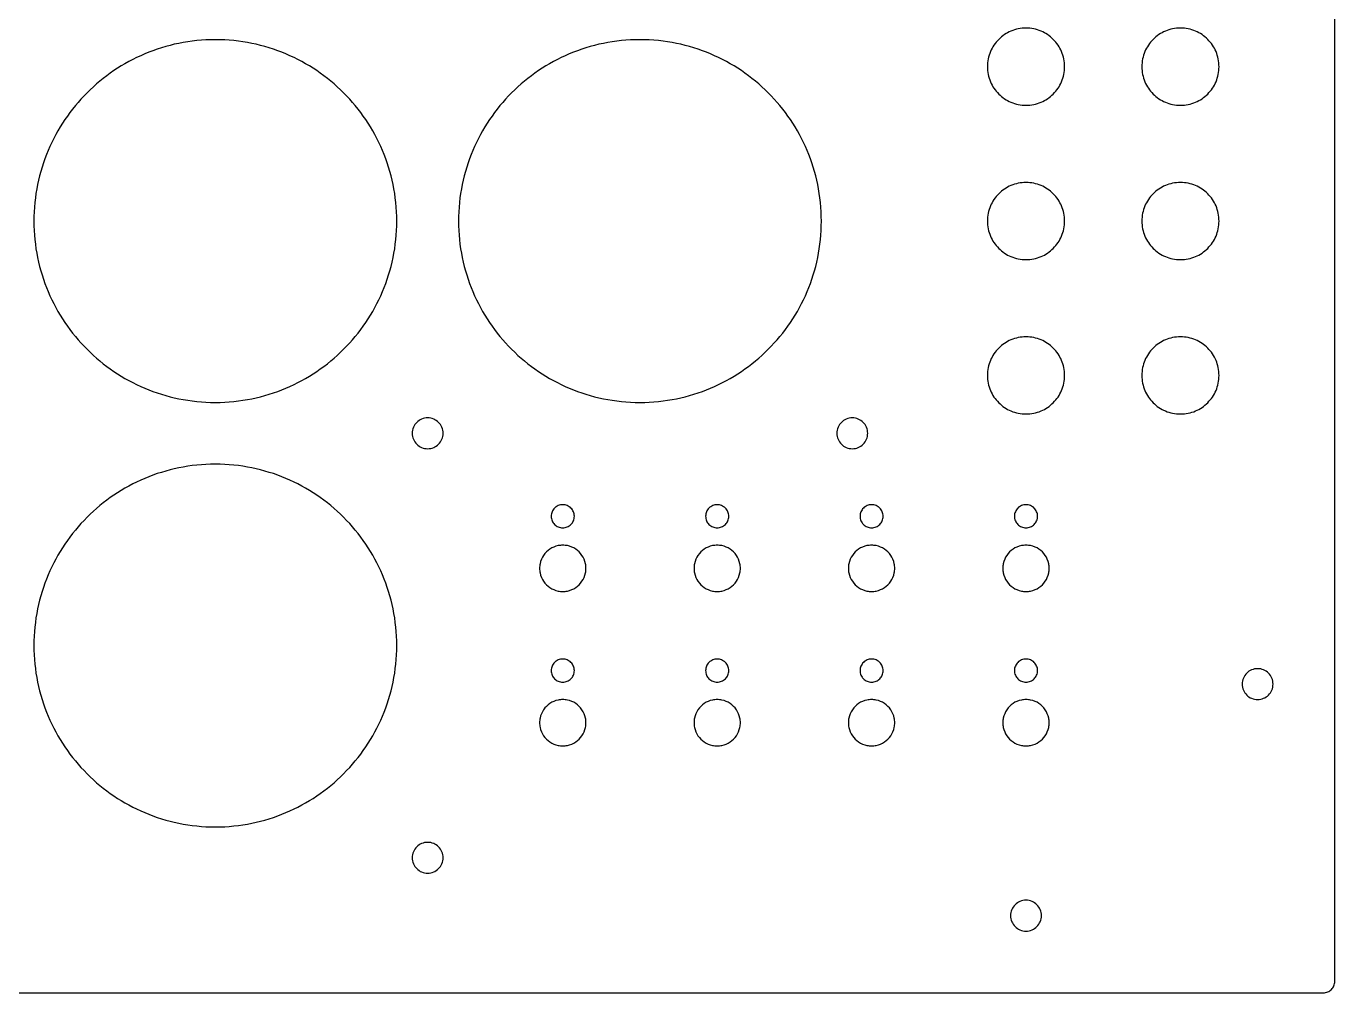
# Model space of a CAD drawing. Extents: x -490 to 490, y -432 to 432.
# Drawn here: x 130.5 to 300, y -217.5 to -92.3 of the extents above; entities that cross this region are included whole.
import ezdxf

# ---------------------------------------------------------------- set-up
doc = ezdxf.new("R2010")
doc.units = 0
doc.layers.get('0').update_dxf_attribs({"linetype": 'CONTINUOUS'})
doc.layers.add('CORTE', color=18, linetype='CONTINUOUS')

msp = doc.modelspace()

# ---------------------------------------------------------------- linework, layer by layer
for points in [[(290, -175.5), (289.8, -175.51), (289.6, -175.54), (289.41, -175.59), (289.22, -175.66), (289.05, -175.74), (288.88, -175.84), (288.73, -175.96), (288.59, -176.09), (288.46, -176.23), (288.34, -176.38), (288.24, -176.55), (288.16, -176.72), (288.09, -176.91), (288.04, -177.1), (288.01, -177.3), (288, -177.5), (288.01, -177.7), (288.04, -177.9), (288.09, -178.09), (288.16, -178.28), (288.24, -178.45), (288.34, -178.62), (288.46, -178.77), (288.59, -178.91), (288.73, -179.04), (288.88, -179.16), (289.05, -179.26), (289.22, -179.34), (289.41, -179.41), (289.6, -179.46), (289.8, -179.49), (290, -179.5), (290.2, -179.49), (290.4, -179.46), (290.59, -179.41), (290.78, -179.34), (290.95, -179.26), (291.12, -179.16), (291.27, -179.04), (291.41, -178.91), (291.54, -178.77), (291.66, -178.62), (291.76, -178.45), (291.84, -178.28), (291.91, -178.09), (291.96, -177.9), (291.99, -177.7), (292, -177.5), (291.99, -177.3), (291.96, -177.1), (291.91, -176.91), (291.84, -176.72), (291.76, -176.55), (291.66, -176.38), (291.54, -176.23), (291.41, -176.09), (291.27, -175.96), (291.12, -175.84), (290.95, -175.74), (290.78, -175.66), (290.59, -175.59), (290.4, -175.54), (290.2, -175.51)], [(260, -205.5), (259.8, -205.51), (259.6, -205.54), (259.41, -205.59), (259.22, -205.66), (259.05, -205.74), (258.88, -205.84), (258.73, -205.96), (258.59, -206.09), (258.46, -206.23), (258.34, -206.38), (258.24, -206.55), (258.16, -206.72), (258.09, -206.91), (258.04, -207.1), (258.01, -207.3), (258, -207.5), (258.01, -207.7), (258.04, -207.9), (258.09, -208.09), (258.16, -208.28), (258.24, -208.45), (258.34, -208.62), (258.46, -208.77), (258.59, -208.91), (258.73, -209.04), (258.88, -209.16), (259.05, -209.26), (259.22, -209.34), (259.41, -209.41), (259.6, -209.46), (259.8, -209.49), (260, -209.5), (260.2, -209.49), (260.4, -209.46), (260.59, -209.41), (260.78, -209.34), (260.95, -209.26), (261.12, -209.16), (261.27, -209.04), (261.41, -208.91), (261.54, -208.77), (261.66, -208.62), (261.76, -208.45), (261.84, -208.28), (261.91, -208.09), (261.96, -207.9), (261.99, -207.7), (262, -207.5), (261.99, -207.3), (261.96, -207.1), (261.91, -206.91), (261.84, -206.72), (261.76, -206.55), (261.66, -206.38), (261.54, -206.23), (261.41, -206.09), (261.27, -205.96), (261.12, -205.84), (260.95, -205.74), (260.78, -205.66), (260.59, -205.59), (260.4, -205.54), (260.2, -205.51)]]:
    msp.add_lwpolyline(points, close=True)
at = {"layer": 'CORTE'}
msp.add_lwpolyline([(-298.5, -217.5), (298.5, -217.5), (298.65, -217.49), (298.8, -217.47), (298.95, -217.43), (299.08, -217.38), (299.21, -217.32), (299.34, -217.24), (299.45, -217.16), (299.56, -217.06), (299.66, -216.95), (299.74, -216.84), (299.82, -216.71), (299.88, -216.58), (299.93, -216.45), (299.97, -216.3), (299.99, -216.15), (300, -216), (300, -19)], dxfattribs=at)
for points in [[(260, -92.5), (259.74, -92.51), (259.49, -92.53), (259.24, -92.56), (258.99, -92.6), (258.75, -92.66), (258.51, -92.72), (258.28, -92.8), (258.05, -92.89), (257.83, -92.99), (257.62, -93.1), (257.41, -93.22), (257.2, -93.35), (257.01, -93.49), (256.82, -93.64), (256.64, -93.8), (256.46, -93.96), (256.3, -94.14), (256.14, -94.32), (255.99, -94.51), (255.85, -94.7), (255.72, -94.91), (255.6, -95.12), (255.49, -95.33), (255.39, -95.55), (255.3, -95.78), (255.22, -96.01), (255.16, -96.25), (255.1, -96.49), (255.06, -96.74), (255.03, -96.99), (255.01, -97.24), (255, -97.5), (255.01, -97.76), (255.03, -98.01), (255.06, -98.26), (255.1, -98.51), (255.16, -98.75), (255.22, -98.99), (255.3, -99.22), (255.39, -99.45), (255.49, -99.67), (255.6, -99.88), (255.72, -100.09), (255.85, -100.3), (255.99, -100.49), (256.14, -100.68), (256.3, -100.86), (256.46, -101.04), (256.64, -101.2), (256.82, -101.36), (257.01, -101.51), (257.2, -101.65), (257.41, -101.78), (257.62, -101.9), (257.83, -102.01), (258.05, -102.11), (258.28, -102.2), (258.51, -102.28), (258.75, -102.34), (258.99, -102.4), (259.24, -102.44), (259.49, -102.47), (259.74, -102.49), (260, -102.5), (260.26, -102.49), (260.51, -102.47), (260.76, -102.44), (261.01, -102.4), (261.25, -102.34), (261.49, -102.28), (261.72, -102.2), (261.95, -102.11), (262.17, -102.01), (262.38, -101.9), (262.59, -101.78), (262.8, -101.65), (262.99, -101.51), (263.18, -101.36), (263.36, -101.2), (263.54, -101.04), (263.7, -100.86), (263.86, -100.68), (264.01, -100.49), (264.15, -100.3), (264.28, -100.09), (264.4, -99.88), (264.51, -99.67), (264.61, -99.45), (264.7, -99.22), (264.78, -98.99), (264.84, -98.75), (264.9, -98.51), (264.94, -98.26), (264.97, -98.01), (264.99, -97.76), (265, -97.5), (264.99, -97.24), (264.97, -96.99), (264.94, -96.74), (264.9, -96.49), (264.84, -96.25), (264.78, -96.01), (264.7, -95.78), (264.61, -95.55), (264.51, -95.33), (264.4, -95.12), (264.28, -94.91), (264.15, -94.7), (264.01, -94.51), (263.86, -94.32), (263.7, -94.14), (263.54, -93.96), (263.36, -93.8), (263.18, -93.64), (262.99, -93.49), (262.8, -93.35), (262.59, -93.22), (262.38, -93.1), (262.17, -92.99), (261.95, -92.89), (261.72, -92.8), (261.49, -92.72), (261.25, -92.66), (261.01, -92.6), (260.76, -92.56), (260.51, -92.53), (260.26, -92.51)], [(280, -92.5), (279.74, -92.51), (279.49, -92.53), (279.24, -92.56), (278.99, -92.6), (278.75, -92.66), (278.51, -92.72), (278.28, -92.8), (278.05, -92.89), (277.83, -92.99), (277.62, -93.1), (277.41, -93.22), (277.2, -93.35), (277.01, -93.49), (276.82, -93.64), (276.64, -93.8), (276.46, -93.96), (276.3, -94.14), (276.14, -94.32), (275.99, -94.51), (275.85, -94.7), (275.72, -94.91), (275.6, -95.12), (275.49, -95.33), (275.39, -95.55), (275.3, -95.78), (275.22, -96.01), (275.16, -96.25), (275.1, -96.49), (275.06, -96.74), (275.03, -96.99), (275.01, -97.24), (275, -97.5), (275.01, -97.76), (275.03, -98.01), (275.06, -98.26), (275.1, -98.51), (275.16, -98.75), (275.22, -98.99), (275.3, -99.22), (275.39, -99.45), (275.49, -99.67), (275.6, -99.88), (275.72, -100.09), (275.85, -100.3), (275.99, -100.49), (276.14, -100.68), (276.3, -100.86), (276.46, -101.04), (276.64, -101.2), (276.82, -101.36), (277.01, -101.51), (277.2, -101.65), (277.41, -101.78), (277.62, -101.9), (277.83, -102.01), (278.05, -102.11), (278.28, -102.2), (278.51, -102.28), (278.75, -102.34), (278.99, -102.4), (279.24, -102.44), (279.49, -102.47), (279.74, -102.49), (280, -102.5), (280.26, -102.49), (280.51, -102.47), (280.76, -102.44), (281.01, -102.4), (281.25, -102.34), (281.49, -102.28), (281.72, -102.2), (281.95, -102.11), (282.17, -102.01), (282.38, -101.9), (282.59, -101.78), (282.8, -101.65), (282.99, -101.51), (283.18, -101.36), (283.36, -101.2), (283.54, -101.04), (283.7, -100.86), (283.86, -100.68), (284.01, -100.49), (284.15, -100.3), (284.28, -100.09), (284.4, -99.88), (284.51, -99.67), (284.61, -99.45), (284.7, -99.22), (284.78, -98.99), (284.84, -98.75), (284.9, -98.51), (284.94, -98.26), (284.97, -98.01), (284.99, -97.76), (285, -97.5), (284.99, -97.24), (284.97, -96.99), (284.94, -96.74), (284.9, -96.49), (284.84, -96.25), (284.78, -96.01), (284.7, -95.78), (284.61, -95.55), (284.51, -95.33), (284.4, -95.12), (284.28, -94.91), (284.15, -94.7), (284.01, -94.51), (283.86, -94.32), (283.7, -94.14), (283.54, -93.96), (283.36, -93.8), (283.18, -93.64), (282.99, -93.49), (282.8, -93.35), (282.59, -93.22), (282.38, -93.1), (282.17, -92.99), (281.95, -92.89), (281.72, -92.8), (281.49, -92.72), (281.25, -92.66), (281.01, -92.6), (280.76, -92.56), (280.51, -92.53), (280.26, -92.51)], [(155, -94), (154.39, -94.01), (153.79, -94.03), (153.19, -94.07), (152.6, -94.12), (152.01, -94.19), (151.42, -94.27), (150.84, -94.37), (150.26, -94.48), (149.69, -94.6), (149.13, -94.74), (148.57, -94.89), (148.01, -95.06), (147.46, -95.23), (146.92, -95.43), (146.38, -95.63), (145.85, -95.85), (145.33, -96.08), (144.81, -96.32), (144.3, -96.57), (143.8, -96.84), (143.3, -97.11), (142.81, -97.4), (142.33, -97.7), (141.86, -98.01), (141.4, -98.34), (140.94, -98.67), (140.49, -99.01), (140.05, -99.37), (139.62, -99.73), (139.2, -100.1), (138.79, -100.49), (138.38, -100.88), (137.99, -101.29), (137.6, -101.7), (137.23, -102.12), (136.87, -102.55), (136.51, -102.99), (136.17, -103.44), (135.84, -103.9), (135.51, -104.36), (135.2, -104.83), (134.9, -105.31), (134.61, -105.8), (134.34, -106.3), (134.07, -106.8), (133.82, -107.31), (133.58, -107.83), (133.35, -108.35), (133.13, -108.88), (132.93, -109.42), (132.73, -109.96), (132.56, -110.51), (132.39, -111.07), (132.24, -111.63), (132.1, -112.19), (131.98, -112.76), (131.87, -113.34), (131.77, -113.92), (131.69, -114.51), (131.62, -115.1), (131.57, -115.69), (131.53, -116.29), (131.51, -116.89), (131.5, -117.5), (131.51, -118.11), (131.53, -118.71), (131.57, -119.31), (131.62, -119.9), (131.69, -120.49), (131.77, -121.08), (131.87, -121.66), (131.98, -122.24), (132.1, -122.81), (132.24, -123.37), (132.39, -123.93), (132.56, -124.49), (132.73, -125.04), (132.93, -125.58), (133.13, -126.12), (133.35, -126.65), (133.58, -127.17), (133.82, -127.69), (134.07, -128.2), (134.34, -128.7), (134.61, -129.2), (134.9, -129.69), (135.2, -130.17), (135.51, -130.64), (135.84, -131.1), (136.17, -131.56), (136.51, -132.01), (136.87, -132.45), (137.23, -132.88), (137.6, -133.3), (137.99, -133.71), (138.38, -134.12), (138.79, -134.51), (139.2, -134.9), (139.62, -135.27), (140.05, -135.63), (140.49, -135.99), (140.94, -136.33), (141.4, -136.66), (141.86, -136.99), (142.33, -137.3), (142.81, -137.6), (143.3, -137.89), (143.8, -138.16), (144.3, -138.43), (144.81, -138.68), (145.33, -138.92), (145.85, -139.15), (146.38, -139.37), (146.92, -139.57), (147.46, -139.77), (148.01, -139.94), (148.57, -140.11), (149.13, -140.26), (149.69, -140.4), (150.26, -140.52), (150.84, -140.63), (151.42, -140.73), (152.01, -140.81), (152.6, -140.88), (153.19, -140.93), (153.79, -140.97), (154.39, -140.99), (155, -141), (155.61, -140.99), (156.21, -140.97), (156.81, -140.93), (157.4, -140.88), (157.99, -140.81), (158.58, -140.73), (159.16, -140.63), (159.74, -140.52), (160.31, -140.4), (160.87, -140.26), (161.43, -140.11), (161.99, -139.94), (162.54, -139.77), (163.08, -139.57), (163.62, -139.37), (164.15, -139.15), (164.67, -138.92), (165.19, -138.68), (165.7, -138.43), (166.2, -138.16), (166.7, -137.89), (167.19, -137.6), (167.67, -137.3), (168.14, -136.99), (168.6, -136.66), (169.06, -136.33), (169.51, -135.99), (169.95, -135.63), (170.38, -135.27), (170.8, -134.9), (171.21, -134.51), (171.62, -134.12), (172.01, -133.71), (172.4, -133.3), (172.77, -132.88), (173.13, -132.45), (173.49, -132.01), (173.83, -131.56), (174.16, -131.1), (174.49, -130.64), (174.8, -130.17), (175.1, -129.69), (175.39, -129.2), (175.66, -128.7), (175.93, -128.2), (176.18, -127.69), (176.42, -127.17), (176.65, -126.65), (176.87, -126.12), (177.07, -125.58), (177.27, -125.04), (177.44, -124.49), (177.61, -123.93), (177.76, -123.37), (177.9, -122.81), (178.02, -122.24), (178.13, -121.66), (178.23, -121.08), (178.31, -120.49), (178.38, -119.9), (178.43, -119.31), (178.47, -118.71), (178.49, -118.11), (178.5, -117.5), (178.49, -116.89), (178.47, -116.29), (178.43, -115.69), (178.38, -115.1), (178.31, -114.51), (178.23, -113.92), (178.13, -113.34), (178.02, -112.76), (177.9, -112.19), (177.76, -111.63), (177.61, -111.07), (177.44, -110.51), (177.27, -109.96), (177.07, -109.42), (176.87, -108.88), (176.65, -108.35), (176.42, -107.83), (176.18, -107.31), (175.93, -106.8), (175.66, -106.3), (175.39, -105.8), (175.1, -105.31), (174.8, -104.83), (174.49, -104.36), (174.16, -103.9), (173.83, -103.44), (173.49, -102.99), (173.13, -102.55), (172.77, -102.12), (172.4, -101.7), (172.01, -101.29), (171.62, -100.88), (171.21, -100.49), (170.8, -100.1), (170.38, -99.73), (169.95, -99.37), (169.51, -99.01), (169.06, -98.67), (168.6, -98.34), (168.14, -98.01), (167.67, -97.7), (167.19, -97.4), (166.7, -97.11), (166.2, -96.84), (165.7, -96.57), (165.19, -96.32), (164.67, -96.08), (164.15, -95.85), (163.62, -95.63), (163.08, -95.43), (162.54, -95.23), (161.99, -95.06), (161.43, -94.89), (160.87, -94.74), (160.31, -94.6), (159.74, -94.48), (159.16, -94.37), (158.58, -94.27), (157.99, -94.19), (157.4, -94.12), (156.81, -94.07), (156.21, -94.03), (155.61, -94.01)], [(210, -94), (209.39, -94.01), (208.79, -94.03), (208.19, -94.07), (207.6, -94.12), (207.01, -94.19), (206.42, -94.27), (205.84, -94.37), (205.26, -94.48), (204.69, -94.6), (204.13, -94.74), (203.57, -94.89), (203.01, -95.06), (202.46, -95.23), (201.92, -95.43), (201.38, -95.63), (200.85, -95.85), (200.33, -96.08), (199.81, -96.32), (199.3, -96.57), (198.8, -96.84), (198.3, -97.11), (197.81, -97.4), (197.33, -97.7), (196.86, -98.01), (196.4, -98.34), (195.94, -98.67), (195.49, -99.01), (195.05, -99.37), (194.62, -99.73), (194.2, -100.1), (193.79, -100.49), (193.38, -100.88), (192.99, -101.29), (192.6, -101.7), (192.23, -102.12), (191.87, -102.55), (191.51, -102.99), (191.17, -103.44), (190.84, -103.9), (190.51, -104.36), (190.2, -104.83), (189.9, -105.31), (189.61, -105.8), (189.34, -106.3), (189.07, -106.8), (188.82, -107.31), (188.58, -107.83), (188.35, -108.35), (188.13, -108.88), (187.93, -109.42), (187.73, -109.96), (187.56, -110.51), (187.39, -111.07), (187.24, -111.63), (187.1, -112.19), (186.98, -112.76), (186.87, -113.34), (186.77, -113.92), (186.69, -114.51), (186.62, -115.1), (186.57, -115.69), (186.53, -116.29), (186.51, -116.89), (186.5, -117.5), (186.51, -118.11), (186.53, -118.71), (186.57, -119.31), (186.62, -119.9), (186.69, -120.49), (186.77, -121.08), (186.87, -121.66), (186.98, -122.24), (187.1, -122.81), (187.24, -123.37), (187.39, -123.93), (187.56, -124.49), (187.73, -125.04), (187.93, -125.58), (188.13, -126.12), (188.35, -126.65), (188.58, -127.17), (188.82, -127.69), (189.07, -128.2), (189.34, -128.7), (189.61, -129.2), (189.9, -129.69), (190.2, -130.17), (190.51, -130.64), (190.84, -131.1), (191.17, -131.56), (191.51, -132.01), (191.87, -132.45), (192.23, -132.88), (192.6, -133.3), (192.99, -133.71), (193.38, -134.12), (193.79, -134.51), (194.2, -134.9), (194.62, -135.27), (195.05, -135.63), (195.49, -135.99), (195.94, -136.33), (196.4, -136.66), (196.86, -136.99), (197.33, -137.3), (197.81, -137.6), (198.3, -137.89), (198.8, -138.16), (199.3, -138.43), (199.81, -138.68), (200.33, -138.92), (200.85, -139.15), (201.38, -139.37), (201.92, -139.57), (202.46, -139.77), (203.01, -139.94), (203.57, -140.11), (204.13, -140.26), (204.69, -140.4), (205.26, -140.52), (205.84, -140.63), (206.42, -140.73), (207.01, -140.81), (207.6, -140.88), (208.19, -140.93), (208.79, -140.97), (209.39, -140.99), (210, -141), (210.61, -140.99), (211.21, -140.97), (211.81, -140.93), (212.4, -140.88), (212.99, -140.81), (213.58, -140.73), (214.16, -140.63), (214.74, -140.52), (215.31, -140.4), (215.87, -140.26), (216.43, -140.11), (216.99, -139.94), (217.54, -139.77), (218.08, -139.57), (218.62, -139.37), (219.15, -139.15), (219.67, -138.92), (220.19, -138.68), (220.7, -138.43), (221.2, -138.16), (221.7, -137.89), (222.19, -137.6), (222.67, -137.3), (223.14, -136.99), (223.6, -136.66), (224.06, -136.33), (224.51, -135.99), (224.95, -135.63), (225.38, -135.27), (225.8, -134.9), (226.21, -134.51), (226.62, -134.12), (227.01, -133.71), (227.4, -133.3), (227.77, -132.88), (228.13, -132.45), (228.49, -132.01), (228.83, -131.56), (229.16, -131.1), (229.49, -130.64), (229.8, -130.17), (230.1, -129.69), (230.39, -129.2), (230.66, -128.7), (230.93, -128.2), (231.18, -127.69), (231.42, -127.17), (231.65, -126.65), (231.87, -126.12), (232.07, -125.58), (232.27, -125.04), (232.44, -124.49), (232.61, -123.93), (232.76, -123.37), (232.9, -122.81), (233.02, -122.24), (233.13, -121.66), (233.23, -121.08), (233.31, -120.49), (233.38, -119.9), (233.43, -119.31), (233.47, -118.71), (233.49, -118.11), (233.5, -117.5), (233.49, -116.89), (233.47, -116.29), (233.43, -115.69), (233.38, -115.1), (233.31, -114.51), (233.23, -113.92), (233.13, -113.34), (233.02, -112.76), (232.9, -112.19), (232.76, -111.63), (232.61, -111.07), (232.44, -110.51), (232.27, -109.96), (232.07, -109.42), (231.87, -108.88), (231.65, -108.35), (231.42, -107.83), (231.18, -107.31), (230.93, -106.8), (230.66, -106.3), (230.39, -105.8), (230.1, -105.31), (229.8, -104.83), (229.49, -104.36), (229.16, -103.9), (228.83, -103.44), (228.49, -102.99), (228.13, -102.55), (227.77, -102.12), (227.4, -101.7), (227.01, -101.29), (226.62, -100.88), (226.21, -100.49), (225.8, -100.1), (225.38, -99.73), (224.95, -99.37), (224.51, -99.01), (224.06, -98.67), (223.6, -98.34), (223.14, -98.01), (222.67, -97.7), (222.19, -97.4), (221.7, -97.11), (221.2, -96.84), (220.7, -96.57), (220.19, -96.32), (219.67, -96.08), (219.15, -95.85), (218.62, -95.63), (218.08, -95.43), (217.54, -95.23), (216.99, -95.06), (216.43, -94.89), (215.87, -94.74), (215.31, -94.6), (214.74, -94.48), (214.16, -94.37), (213.58, -94.27), (212.99, -94.19), (212.4, -94.12), (211.81, -94.07), (211.21, -94.03), (210.61, -94.01)], [(260, -112.5), (259.74, -112.51), (259.49, -112.53), (259.24, -112.56), (258.99, -112.6), (258.75, -112.66), (258.51, -112.72), (258.28, -112.8), (258.05, -112.89), (257.83, -112.99), (257.62, -113.1), (257.41, -113.22), (257.2, -113.35), (257.01, -113.49), (256.82, -113.64), (256.64, -113.8), (256.46, -113.96), (256.3, -114.14), (256.14, -114.32), (255.99, -114.51), (255.85, -114.7), (255.72, -114.91), (255.6, -115.12), (255.49, -115.33), (255.39, -115.55), (255.3, -115.78), (255.22, -116.01), (255.16, -116.25), (255.1, -116.49), (255.06, -116.74), (255.03, -116.99), (255.01, -117.24), (255, -117.5), (255.01, -117.76), (255.03, -118.01), (255.06, -118.26), (255.1, -118.51), (255.16, -118.75), (255.22, -118.99), (255.3, -119.22), (255.39, -119.45), (255.49, -119.67), (255.6, -119.88), (255.72, -120.09), (255.85, -120.3), (255.99, -120.49), (256.14, -120.68), (256.3, -120.86), (256.46, -121.04), (256.64, -121.2), (256.82, -121.36), (257.01, -121.51), (257.2, -121.65), (257.41, -121.78), (257.62, -121.9), (257.83, -122.01), (258.05, -122.11), (258.28, -122.2), (258.51, -122.28), (258.75, -122.34), (258.99, -122.4), (259.24, -122.44), (259.49, -122.47), (259.74, -122.49), (260, -122.5), (260.26, -122.49), (260.51, -122.47), (260.76, -122.44), (261.01, -122.4), (261.25, -122.34), (261.49, -122.28), (261.72, -122.2), (261.95, -122.11), (262.17, -122.01), (262.38, -121.9), (262.59, -121.78), (262.8, -121.65), (262.99, -121.51), (263.18, -121.36), (263.36, -121.2), (263.54, -121.04), (263.7, -120.86), (263.86, -120.68), (264.01, -120.49), (264.15, -120.3), (264.28, -120.09), (264.4, -119.88), (264.51, -119.67), (264.61, -119.45), (264.7, -119.22), (264.78, -118.99), (264.84, -118.75), (264.9, -118.51), (264.94, -118.26), (264.97, -118.01), (264.99, -117.76), (265, -117.5), (264.99, -117.24), (264.97, -116.99), (264.94, -116.74), (264.9, -116.49), (264.84, -116.25), (264.78, -116.01), (264.7, -115.78), (264.61, -115.55), (264.51, -115.33), (264.4, -115.12), (264.28, -114.91), (264.15, -114.7), (264.01, -114.51), (263.86, -114.32), (263.7, -114.14), (263.54, -113.96), (263.36, -113.8), (263.18, -113.64), (262.99, -113.49), (262.8, -113.35), (262.59, -113.22), (262.38, -113.1), (262.17, -112.99), (261.95, -112.89), (261.72, -112.8), (261.49, -112.72), (261.25, -112.66), (261.01, -112.6), (260.76, -112.56), (260.51, -112.53), (260.26, -112.51)], [(280, -112.5), (279.74, -112.51), (279.49, -112.53), (279.24, -112.56), (278.99, -112.6), (278.75, -112.66), (278.51, -112.72), (278.28, -112.8), (278.05, -112.89), (277.83, -112.99), (277.62, -113.1), (277.41, -113.22), (277.2, -113.35), (277.01, -113.49), (276.82, -113.64), (276.64, -113.8), (276.46, -113.96), (276.3, -114.14), (276.14, -114.32), (275.99, -114.51), (275.85, -114.7), (275.72, -114.91), (275.6, -115.12), (275.49, -115.33), (275.39, -115.55), (275.3, -115.78), (275.22, -116.01), (275.16, -116.25), (275.1, -116.49), (275.06, -116.74), (275.03, -116.99), (275.01, -117.24), (275, -117.5), (275.01, -117.76), (275.03, -118.01), (275.06, -118.26), (275.1, -118.51), (275.16, -118.75), (275.22, -118.99), (275.3, -119.22), (275.39, -119.45), (275.49, -119.67), (275.6, -119.88), (275.72, -120.09), (275.85, -120.3), (275.99, -120.49), (276.14, -120.68), (276.3, -120.86), (276.46, -121.04), (276.64, -121.2), (276.82, -121.36), (277.01, -121.51), (277.2, -121.65), (277.41, -121.78), (277.62, -121.9), (277.83, -122.01), (278.05, -122.11), (278.28, -122.2), (278.51, -122.28), (278.75, -122.34), (278.99, -122.4), (279.24, -122.44), (279.49, -122.47), (279.74, -122.49), (280, -122.5), (280.26, -122.49), (280.51, -122.47), (280.76, -122.44), (281.01, -122.4), (281.25, -122.34), (281.49, -122.28), (281.72, -122.2), (281.95, -122.11), (282.17, -122.01), (282.38, -121.9), (282.59, -121.78), (282.8, -121.65), (282.99, -121.51), (283.18, -121.36), (283.36, -121.2), (283.54, -121.04), (283.7, -120.86), (283.86, -120.68), (284.01, -120.49), (284.15, -120.3), (284.28, -120.09), (284.4, -119.88), (284.51, -119.67), (284.61, -119.45), (284.7, -119.22), (284.78, -118.99), (284.84, -118.75), (284.9, -118.51), (284.94, -118.26), (284.97, -118.01), (284.99, -117.76), (285, -117.5), (284.99, -117.24), (284.97, -116.99), (284.94, -116.74), (284.9, -116.49), (284.84, -116.25), (284.78, -116.01), (284.7, -115.78), (284.61, -115.55), (284.51, -115.33), (284.4, -115.12), (284.28, -114.91), (284.15, -114.7), (284.01, -114.51), (283.86, -114.32), (283.7, -114.14), (283.54, -113.96), (283.36, -113.8), (283.18, -113.64), (282.99, -113.49), (282.8, -113.35), (282.59, -113.22), (282.38, -113.1), (282.17, -112.99), (281.95, -112.89), (281.72, -112.8), (281.49, -112.72), (281.25, -112.66), (281.01, -112.6), (280.76, -112.56), (280.51, -112.53), (280.26, -112.51)], [(260, -132.5), (259.74, -132.51), (259.49, -132.53), (259.24, -132.56), (258.99, -132.6), (258.75, -132.66), (258.51, -132.72), (258.28, -132.8), (258.05, -132.89), (257.83, -132.99), (257.62, -133.1), (257.41, -133.22), (257.2, -133.35), (257.01, -133.49), (256.82, -133.64), (256.64, -133.8), (256.46, -133.96), (256.3, -134.14), (256.14, -134.32), (255.99, -134.51), (255.85, -134.7), (255.72, -134.91), (255.6, -135.12), (255.49, -135.33), (255.39, -135.55), (255.3, -135.78), (255.22, -136.01), (255.16, -136.25), (255.1, -136.49), (255.06, -136.74), (255.03, -136.99), (255.01, -137.24), (255, -137.5), (255.01, -137.76), (255.03, -138.01), (255.06, -138.26), (255.1, -138.51), (255.16, -138.75), (255.22, -138.99), (255.3, -139.22), (255.39, -139.45), (255.49, -139.67), (255.6, -139.88), (255.72, -140.09), (255.85, -140.3), (255.99, -140.49), (256.14, -140.68), (256.3, -140.86), (256.46, -141.04), (256.64, -141.2), (256.82, -141.36), (257.01, -141.51), (257.2, -141.65), (257.41, -141.78), (257.62, -141.9), (257.83, -142.01), (258.05, -142.11), (258.28, -142.2), (258.51, -142.28), (258.75, -142.34), (258.99, -142.4), (259.24, -142.44), (259.49, -142.47), (259.74, -142.49), (260, -142.5), (260.26, -142.49), (260.51, -142.47), (260.76, -142.44), (261.01, -142.4), (261.25, -142.34), (261.49, -142.28), (261.72, -142.2), (261.95, -142.11), (262.17, -142.01), (262.38, -141.9), (262.59, -141.78), (262.8, -141.65), (262.99, -141.51), (263.18, -141.36), (263.36, -141.2), (263.54, -141.04), (263.7, -140.86), (263.86, -140.68), (264.01, -140.49), (264.15, -140.3), (264.28, -140.09), (264.4, -139.88), (264.51, -139.67), (264.61, -139.45), (264.7, -139.22), (264.78, -138.99), (264.84, -138.75), (264.9, -138.51), (264.94, -138.26), (264.97, -138.01), (264.99, -137.76), (265, -137.5), (264.99, -137.24), (264.97, -136.99), (264.94, -136.74), (264.9, -136.49), (264.84, -136.25), (264.78, -136.01), (264.7, -135.78), (264.61, -135.55), (264.51, -135.33), (264.4, -135.12), (264.28, -134.91), (264.15, -134.7), (264.01, -134.51), (263.86, -134.32), (263.7, -134.14), (263.54, -133.96), (263.36, -133.8), (263.18, -133.64), (262.99, -133.49), (262.8, -133.35), (262.59, -133.22), (262.38, -133.1), (262.17, -132.99), (261.95, -132.89), (261.72, -132.8), (261.49, -132.72), (261.25, -132.66), (261.01, -132.6), (260.76, -132.56), (260.51, -132.53), (260.26, -132.51)], [(280, -132.5), (279.74, -132.51), (279.49, -132.53), (279.24, -132.56), (278.99, -132.6), (278.75, -132.66), (278.51, -132.72), (278.28, -132.8), (278.05, -132.89), (277.83, -132.99), (277.62, -133.1), (277.41, -133.22), (277.2, -133.35), (277.01, -133.49), (276.82, -133.64), (276.64, -133.8), (276.46, -133.96), (276.3, -134.14), (276.14, -134.32), (275.99, -134.51), (275.85, -134.7), (275.72, -134.91), (275.6, -135.12), (275.49, -135.33), (275.39, -135.55), (275.3, -135.78), (275.22, -136.01), (275.16, -136.25), (275.1, -136.49), (275.06, -136.74), (275.03, -136.99), (275.01, -137.24), (275, -137.5), (275.01, -137.76), (275.03, -138.01), (275.06, -138.26), (275.1, -138.51), (275.16, -138.75), (275.22, -138.99), (275.3, -139.22), (275.39, -139.45), (275.49, -139.67), (275.6, -139.88), (275.72, -140.09), (275.85, -140.3), (275.99, -140.49), (276.14, -140.68), (276.3, -140.86), (276.46, -141.04), (276.64, -141.2), (276.82, -141.36), (277.01, -141.51), (277.2, -141.65), (277.41, -141.78), (277.62, -141.9), (277.83, -142.01), (278.05, -142.11), (278.28, -142.2), (278.51, -142.28), (278.75, -142.34), (278.99, -142.4), (279.24, -142.44), (279.49, -142.47), (279.74, -142.49), (280, -142.5), (280.26, -142.49), (280.51, -142.47), (280.76, -142.44), (281.01, -142.4), (281.25, -142.34), (281.49, -142.28), (281.72, -142.2), (281.95, -142.11), (282.17, -142.01), (282.38, -141.9), (282.59, -141.78), (282.8, -141.65), (282.99, -141.51), (283.18, -141.36), (283.36, -141.2), (283.54, -141.04), (283.7, -140.86), (283.86, -140.68), (284.01, -140.49), (284.15, -140.3), (284.28, -140.09), (284.4, -139.88), (284.51, -139.67), (284.61, -139.45), (284.7, -139.22), (284.78, -138.99), (284.84, -138.75), (284.9, -138.51), (284.94, -138.26), (284.97, -138.01), (284.99, -137.76), (285, -137.5), (284.99, -137.24), (284.97, -136.99), (284.94, -136.74), (284.9, -136.49), (284.84, -136.25), (284.78, -136.01), (284.7, -135.78), (284.61, -135.55), (284.51, -135.33), (284.4, -135.12), (284.28, -134.91), (284.15, -134.7), (284.01, -134.51), (283.86, -134.32), (283.7, -134.14), (283.54, -133.96), (283.36, -133.8), (283.18, -133.64), (282.99, -133.49), (282.8, -133.35), (282.59, -133.22), (282.38, -133.1), (282.17, -132.99), (281.95, -132.89), (281.72, -132.8), (281.49, -132.72), (281.25, -132.66), (281.01, -132.6), (280.76, -132.56), (280.51, -132.53), (280.26, -132.51)], [(182.5, -143), (182.3, -143.01), (182.1, -143.04), (181.91, -143.09), (181.72, -143.16), (181.55, -143.24), (181.38, -143.34), (181.23, -143.46), (181.09, -143.59), (180.96, -143.73), (180.84, -143.88), (180.74, -144.05), (180.66, -144.22), (180.59, -144.41), (180.54, -144.6), (180.51, -144.8), (180.5, -145), (180.51, -145.2), (180.54, -145.4), (180.59, -145.59), (180.66, -145.78), (180.74, -145.95), (180.84, -146.12), (180.96, -146.27), (181.09, -146.41), (181.23, -146.54), (181.38, -146.66), (181.55, -146.76), (181.72, -146.84), (181.91, -146.91), (182.1, -146.96), (182.3, -146.99), (182.5, -147), (182.7, -146.99), (182.9, -146.96), (183.09, -146.91), (183.28, -146.84), (183.45, -146.76), (183.62, -146.66), (183.77, -146.54), (183.91, -146.41), (184.04, -146.27), (184.16, -146.12), (184.26, -145.95), (184.34, -145.78), (184.41, -145.59), (184.46, -145.4), (184.49, -145.2), (184.5, -145), (184.49, -144.8), (184.46, -144.6), (184.41, -144.41), (184.34, -144.22), (184.26, -144.05), (184.16, -143.88), (184.04, -143.73), (183.91, -143.59), (183.77, -143.46), (183.62, -143.34), (183.45, -143.24), (183.28, -143.16), (183.09, -143.09), (182.9, -143.04), (182.7, -143.01)], [(237.5, -143), (237.3, -143.01), (237.1, -143.04), (236.91, -143.09), (236.72, -143.16), (236.55, -143.24), (236.38, -143.34), (236.23, -143.46), (236.09, -143.59), (235.96, -143.73), (235.84, -143.88), (235.74, -144.05), (235.66, -144.22), (235.59, -144.41), (235.54, -144.6), (235.51, -144.8), (235.5, -145), (235.51, -145.2), (235.54, -145.4), (235.59, -145.59), (235.66, -145.78), (235.74, -145.95), (235.84, -146.12), (235.96, -146.27), (236.09, -146.41), (236.23, -146.54), (236.38, -146.66), (236.55, -146.76), (236.72, -146.84), (236.91, -146.91), (237.1, -146.96), (237.3, -146.99), (237.5, -147), (237.7, -146.99), (237.9, -146.96), (238.09, -146.91), (238.28, -146.84), (238.45, -146.76), (238.62, -146.66), (238.77, -146.54), (238.91, -146.41), (239.04, -146.27), (239.16, -146.12), (239.26, -145.95), (239.34, -145.78), (239.41, -145.59), (239.46, -145.4), (239.49, -145.2), (239.5, -145), (239.49, -144.8), (239.46, -144.6), (239.41, -144.41), (239.34, -144.22), (239.26, -144.05), (239.16, -143.88), (239.04, -143.73), (238.91, -143.59), (238.77, -143.46), (238.62, -143.34), (238.45, -143.24), (238.28, -143.16), (238.09, -143.09), (237.9, -143.04), (237.7, -143.01)], [(155, -149), (154.39, -149.01), (153.79, -149.03), (153.19, -149.07), (152.6, -149.12), (152.01, -149.19), (151.42, -149.27), (150.84, -149.37), (150.26, -149.48), (149.69, -149.6), (149.13, -149.74), (148.57, -149.89), (148.01, -150.06), (147.46, -150.23), (146.92, -150.43), (146.38, -150.63), (145.85, -150.85), (145.33, -151.08), (144.81, -151.32), (144.3, -151.57), (143.8, -151.84), (143.3, -152.11), (142.81, -152.4), (142.33, -152.7), (141.86, -153.01), (141.4, -153.34), (140.94, -153.67), (140.49, -154.01), (140.05, -154.37), (139.62, -154.73), (139.2, -155.1), (138.79, -155.49), (138.38, -155.88), (137.99, -156.29), (137.6, -156.7), (137.23, -157.12), (136.87, -157.55), (136.51, -157.99), (136.17, -158.44), (135.84, -158.9), (135.51, -159.36), (135.2, -159.83), (134.9, -160.31), (134.61, -160.8), (134.34, -161.3), (134.07, -161.8), (133.82, -162.31), (133.58, -162.83), (133.35, -163.35), (133.13, -163.88), (132.93, -164.42), (132.73, -164.96), (132.56, -165.51), (132.39, -166.07), (132.24, -166.63), (132.1, -167.19), (131.98, -167.76), (131.87, -168.34), (131.77, -168.92), (131.69, -169.51), (131.62, -170.1), (131.57, -170.69), (131.53, -171.29), (131.51, -171.89), (131.5, -172.5), (131.51, -173.11), (131.53, -173.71), (131.57, -174.31), (131.62, -174.9), (131.69, -175.49), (131.77, -176.08), (131.87, -176.66), (131.98, -177.24), (132.1, -177.81), (132.24, -178.37), (132.39, -178.93), (132.56, -179.49), (132.73, -180.04), (132.93, -180.58), (133.13, -181.12), (133.35, -181.65), (133.58, -182.17), (133.82, -182.69), (134.07, -183.2), (134.34, -183.7), (134.61, -184.2), (134.9, -184.69), (135.2, -185.17), (135.51, -185.64), (135.84, -186.1), (136.17, -186.56), (136.51, -187.01), (136.87, -187.45), (137.23, -187.88), (137.6, -188.3), (137.99, -188.71), (138.38, -189.12), (138.79, -189.51), (139.2, -189.9), (139.62, -190.27), (140.05, -190.63), (140.49, -190.99), (140.94, -191.33), (141.4, -191.66), (141.86, -191.99), (142.33, -192.3), (142.81, -192.6), (143.3, -192.89), (143.8, -193.16), (144.3, -193.43), (144.81, -193.68), (145.33, -193.92), (145.85, -194.15), (146.38, -194.37), (146.92, -194.57), (147.46, -194.77), (148.01, -194.94), (148.57, -195.11), (149.13, -195.26), (149.69, -195.4), (150.26, -195.52), (150.84, -195.63), (151.42, -195.73), (152.01, -195.81), (152.6, -195.88), (153.19, -195.93), (153.79, -195.97), (154.39, -195.99), (155, -196), (155.61, -195.99), (156.21, -195.97), (156.81, -195.93), (157.4, -195.88), (157.99, -195.81), (158.58, -195.73), (159.16, -195.63), (159.74, -195.52), (160.31, -195.4), (160.87, -195.26), (161.43, -195.11), (161.99, -194.94), (162.54, -194.77), (163.08, -194.57), (163.62, -194.37), (164.15, -194.15), (164.67, -193.92), (165.19, -193.68), (165.7, -193.43), (166.2, -193.16), (166.7, -192.89), (167.19, -192.6), (167.67, -192.3), (168.14, -191.99), (168.6, -191.66), (169.06, -191.33), (169.51, -190.99), (169.95, -190.63), (170.38, -190.27), (170.8, -189.9), (171.21, -189.51), (171.62, -189.12), (172.01, -188.71), (172.4, -188.3), (172.77, -187.88), (173.13, -187.45), (173.49, -187.01), (173.83, -186.56), (174.16, -186.1), (174.49, -185.64), (174.8, -185.17), (175.1, -184.69), (175.39, -184.2), (175.66, -183.7), (175.93, -183.2), (176.18, -182.69), (176.42, -182.17), (176.65, -181.65), (176.87, -181.12), (177.07, -180.58), (177.27, -180.04), (177.44, -179.49), (177.61, -178.93), (177.76, -178.37), (177.9, -177.81), (178.02, -177.24), (178.13, -176.66), (178.23, -176.08), (178.31, -175.49), (178.38, -174.9), (178.43, -174.31), (178.47, -173.71), (178.49, -173.11), (178.5, -172.5), (178.49, -171.89), (178.47, -171.29), (178.43, -170.69), (178.38, -170.1), (178.31, -169.51), (178.23, -168.92), (178.13, -168.34), (178.02, -167.76), (177.9, -167.19), (177.76, -166.63), (177.61, -166.07), (177.44, -165.51), (177.27, -164.96), (177.07, -164.42), (176.87, -163.88), (176.65, -163.35), (176.42, -162.83), (176.18, -162.31), (175.93, -161.8), (175.66, -161.3), (175.39, -160.8), (175.1, -160.31), (174.8, -159.83), (174.49, -159.36), (174.16, -158.9), (173.83, -158.44), (173.49, -157.99), (173.13, -157.55), (172.77, -157.12), (172.4, -156.7), (172.01, -156.29), (171.62, -155.88), (171.21, -155.49), (170.8, -155.1), (170.38, -154.73), (169.95, -154.37), (169.51, -154.01), (169.06, -153.67), (168.6, -153.34), (168.14, -153.01), (167.67, -152.7), (167.19, -152.4), (166.7, -152.11), (166.2, -151.84), (165.7, -151.57), (165.19, -151.32), (164.67, -151.08), (164.15, -150.85), (163.62, -150.63), (163.08, -150.43), (162.54, -150.23), (161.99, -150.06), (161.43, -149.89), (160.87, -149.74), (160.31, -149.6), (159.74, -149.48), (159.16, -149.37), (158.58, -149.27), (157.99, -149.19), (157.4, -149.12), (156.81, -149.07), (156.21, -149.03), (155.61, -149.01)], [(200, -154.25), (199.85, -154.26), (199.7, -154.28), (199.55, -154.32), (199.42, -154.37), (199.29, -154.43), (199.16, -154.51), (199.05, -154.59), (198.94, -154.69), (198.84, -154.8), (198.76, -154.91), (198.68, -155.04), (198.62, -155.17), (198.57, -155.3), (198.53, -155.45), (198.51, -155.6), (198.5, -155.75), (198.51, -155.9), (198.53, -156.05), (198.57, -156.2), (198.62, -156.33), (198.68, -156.46), (198.76, -156.59), (198.84, -156.7), (198.94, -156.81), (199.05, -156.91), (199.16, -156.99), (199.29, -157.07), (199.42, -157.13), (199.55, -157.18), (199.7, -157.22), (199.85, -157.24), (200, -157.25), (200.15, -157.24), (200.3, -157.22), (200.45, -157.18), (200.58, -157.13), (200.71, -157.07), (200.84, -156.99), (200.95, -156.91), (201.06, -156.81), (201.16, -156.7), (201.24, -156.59), (201.32, -156.46), (201.38, -156.33), (201.43, -156.2), (201.47, -156.05), (201.49, -155.9), (201.5, -155.75), (201.49, -155.6), (201.47, -155.45), (201.43, -155.3), (201.38, -155.17), (201.32, -155.04), (201.24, -154.91), (201.16, -154.8), (201.06, -154.69), (200.95, -154.59), (200.84, -154.51), (200.71, -154.43), (200.58, -154.37), (200.45, -154.32), (200.3, -154.28), (200.15, -154.26)], [(220, -154.25), (219.85, -154.26), (219.7, -154.28), (219.55, -154.32), (219.42, -154.37), (219.29, -154.43), (219.16, -154.51), (219.05, -154.59), (218.94, -154.69), (218.84, -154.8), (218.76, -154.91), (218.68, -155.04), (218.62, -155.17), (218.57, -155.3), (218.53, -155.45), (218.51, -155.6), (218.5, -155.75), (218.51, -155.9), (218.53, -156.05), (218.57, -156.2), (218.62, -156.33), (218.68, -156.46), (218.76, -156.59), (218.84, -156.7), (218.94, -156.81), (219.05, -156.91), (219.16, -156.99), (219.29, -157.07), (219.42, -157.13), (219.55, -157.18), (219.7, -157.22), (219.85, -157.24), (220, -157.25), (220.15, -157.24), (220.3, -157.22), (220.45, -157.18), (220.58, -157.13), (220.71, -157.07), (220.84, -156.99), (220.95, -156.91), (221.06, -156.81), (221.16, -156.7), (221.24, -156.59), (221.32, -156.46), (221.38, -156.33), (221.43, -156.2), (221.47, -156.05), (221.49, -155.9), (221.5, -155.75), (221.49, -155.6), (221.47, -155.45), (221.43, -155.3), (221.38, -155.17), (221.32, -155.04), (221.24, -154.91), (221.16, -154.8), (221.06, -154.69), (220.95, -154.59), (220.84, -154.51), (220.71, -154.43), (220.58, -154.37), (220.45, -154.32), (220.3, -154.28), (220.15, -154.26)], [(240, -154.25), (239.85, -154.26), (239.7, -154.28), (239.55, -154.32), (239.42, -154.37), (239.29, -154.43), (239.16, -154.51), (239.05, -154.59), (238.94, -154.69), (238.84, -154.8), (238.76, -154.91), (238.68, -155.04), (238.62, -155.17), (238.57, -155.3), (238.53, -155.45), (238.51, -155.6), (238.5, -155.75), (238.51, -155.9), (238.53, -156.05), (238.57, -156.2), (238.62, -156.33), (238.68, -156.46), (238.76, -156.59), (238.84, -156.7), (238.94, -156.81), (239.05, -156.91), (239.16, -156.99), (239.29, -157.07), (239.42, -157.13), (239.55, -157.18), (239.7, -157.22), (239.85, -157.24), (240, -157.25), (240.15, -157.24), (240.3, -157.22), (240.45, -157.18), (240.58, -157.13), (240.71, -157.07), (240.84, -156.99), (240.95, -156.91), (241.06, -156.81), (241.16, -156.7), (241.24, -156.59), (241.32, -156.46), (241.38, -156.33), (241.43, -156.2), (241.47, -156.05), (241.49, -155.9), (241.5, -155.75), (241.49, -155.6), (241.47, -155.45), (241.43, -155.3), (241.38, -155.17), (241.32, -155.04), (241.24, -154.91), (241.16, -154.8), (241.06, -154.69), (240.95, -154.59), (240.84, -154.51), (240.71, -154.43), (240.58, -154.37), (240.45, -154.32), (240.3, -154.28), (240.15, -154.26)], [(260, -154.25), (259.85, -154.26), (259.7, -154.28), (259.55, -154.32), (259.42, -154.37), (259.29, -154.43), (259.16, -154.51), (259.05, -154.59), (258.94, -154.69), (258.84, -154.8), (258.76, -154.91), (258.68, -155.04), (258.62, -155.17), (258.57, -155.3), (258.53, -155.45), (258.51, -155.6), (258.5, -155.75), (258.51, -155.9), (258.53, -156.05), (258.57, -156.2), (258.62, -156.33), (258.68, -156.46), (258.76, -156.59), (258.84, -156.7), (258.94, -156.81), (259.05, -156.91), (259.16, -156.99), (259.29, -157.07), (259.42, -157.13), (259.55, -157.18), (259.7, -157.22), (259.85, -157.24), (260, -157.25), (260.15, -157.24), (260.3, -157.22), (260.45, -157.18), (260.58, -157.13), (260.71, -157.07), (260.84, -156.99), (260.95, -156.91), (261.06, -156.81), (261.16, -156.7), (261.24, -156.59), (261.32, -156.46), (261.38, -156.33), (261.43, -156.2), (261.47, -156.05), (261.49, -155.9), (261.5, -155.75), (261.49, -155.6), (261.47, -155.45), (261.43, -155.3), (261.38, -155.17), (261.32, -155.04), (261.24, -154.91), (261.16, -154.8), (261.06, -154.69), (260.95, -154.59), (260.84, -154.51), (260.71, -154.43), (260.58, -154.37), (260.45, -154.32), (260.3, -154.28), (260.15, -154.26)], [(200, -159.5), (199.85, -159.5), (199.69, -159.52), (199.54, -159.53), (199.4, -159.56), (199.11, -159.63), (198.83, -159.74), (198.57, -159.86), (198.32, -160.01), (198.09, -160.19), (197.88, -160.38), (197.69, -160.59), (197.51, -160.82), (197.36, -161.07), (197.24, -161.33), (197.13, -161.61), (197.06, -161.9), (197.03, -162.04), (197.02, -162.19), (197, -162.35), (197, -162.5), (197, -162.65), (197.02, -162.81), (197.03, -162.96), (197.06, -163.1), (197.13, -163.39), (197.24, -163.67), (197.36, -163.93), (197.51, -164.18), (197.69, -164.41), (197.88, -164.62), (198.09, -164.81), (198.32, -164.99), (198.57, -165.14), (198.83, -165.26), (199.11, -165.37), (199.4, -165.44), (199.54, -165.47), (199.69, -165.48), (199.85, -165.5), (200, -165.5), (200.15, -165.5), (200.31, -165.48), (200.46, -165.47), (200.6, -165.44), (200.89, -165.37), (201.17, -165.26), (201.43, -165.14), (201.68, -164.99), (201.91, -164.81), (202.12, -164.62), (202.31, -164.41), (202.49, -164.18), (202.64, -163.93), (202.76, -163.67), (202.87, -163.39), (202.94, -163.1), (202.97, -162.96), (202.98, -162.81), (203, -162.65), (203, -162.5), (203, -162.35), (202.98, -162.19), (202.97, -162.04), (202.94, -161.9), (202.87, -161.61), (202.76, -161.33), (202.64, -161.07), (202.49, -160.82), (202.31, -160.59), (202.12, -160.38), (201.91, -160.19), (201.68, -160.01), (201.43, -159.86), (201.17, -159.74), (200.89, -159.63), (200.6, -159.56), (200.46, -159.53), (200.31, -159.52), (200.15, -159.5)], [(220, -159.5), (219.85, -159.5), (219.69, -159.52), (219.54, -159.53), (219.4, -159.56), (219.11, -159.63), (218.83, -159.74), (218.57, -159.86), (218.32, -160.01), (218.09, -160.19), (217.88, -160.38), (217.69, -160.59), (217.51, -160.82), (217.36, -161.07), (217.24, -161.33), (217.13, -161.61), (217.06, -161.9), (217.03, -162.04), (217.02, -162.19), (217, -162.35), (217, -162.5), (217, -162.65), (217.02, -162.81), (217.03, -162.96), (217.06, -163.1), (217.13, -163.39), (217.24, -163.67), (217.36, -163.93), (217.51, -164.18), (217.69, -164.41), (217.88, -164.62), (218.09, -164.81), (218.32, -164.99), (218.57, -165.14), (218.83, -165.26), (219.11, -165.37), (219.4, -165.44), (219.54, -165.47), (219.69, -165.48), (219.85, -165.5), (220, -165.5), (220.15, -165.5), (220.31, -165.48), (220.46, -165.47), (220.6, -165.44), (220.89, -165.37), (221.17, -165.26), (221.43, -165.14), (221.68, -164.99), (221.91, -164.81), (222.12, -164.62), (222.31, -164.41), (222.49, -164.18), (222.64, -163.93), (222.76, -163.67), (222.87, -163.39), (222.94, -163.1), (222.97, -162.96), (222.98, -162.81), (223, -162.65), (223, -162.5), (223, -162.35), (222.98, -162.19), (222.97, -162.04), (222.94, -161.9), (222.87, -161.61), (222.76, -161.33), (222.64, -161.07), (222.49, -160.82), (222.31, -160.59), (222.12, -160.38), (221.91, -160.19), (221.68, -160.01), (221.43, -159.86), (221.17, -159.74), (220.89, -159.63), (220.6, -159.56), (220.46, -159.53), (220.31, -159.52), (220.15, -159.5)], [(240, -159.5), (239.85, -159.5), (239.69, -159.52), (239.54, -159.53), (239.4, -159.56), (239.11, -159.63), (238.83, -159.74), (238.57, -159.86), (238.32, -160.01), (238.09, -160.19), (237.88, -160.38), (237.69, -160.59), (237.51, -160.82), (237.36, -161.07), (237.24, -161.33), (237.13, -161.61), (237.06, -161.9), (237.03, -162.04), (237.02, -162.19), (237, -162.35), (237, -162.5), (237, -162.65), (237.02, -162.81), (237.03, -162.96), (237.06, -163.1), (237.13, -163.39), (237.24, -163.67), (237.36, -163.93), (237.51, -164.18), (237.69, -164.41), (237.88, -164.62), (238.09, -164.81), (238.32, -164.99), (238.57, -165.14), (238.83, -165.26), (239.11, -165.37), (239.4, -165.44), (239.54, -165.47), (239.69, -165.48), (239.85, -165.5), (240, -165.5), (240.15, -165.5), (240.31, -165.48), (240.46, -165.47), (240.6, -165.44), (240.89, -165.37), (241.17, -165.26), (241.43, -165.14), (241.68, -164.99), (241.91, -164.81), (242.12, -164.62), (242.31, -164.41), (242.49, -164.18), (242.64, -163.93), (242.76, -163.67), (242.87, -163.39), (242.94, -163.1), (242.97, -162.96), (242.98, -162.81), (243, -162.65), (243, -162.5), (243, -162.35), (242.98, -162.19), (242.97, -162.04), (242.94, -161.9), (242.87, -161.61), (242.76, -161.33), (242.64, -161.07), (242.49, -160.82), (242.31, -160.59), (242.12, -160.38), (241.91, -160.19), (241.68, -160.01), (241.43, -159.86), (241.17, -159.74), (240.89, -159.63), (240.6, -159.56), (240.46, -159.53), (240.31, -159.52), (240.15, -159.5)], [(260, -159.5), (259.85, -159.5), (259.69, -159.52), (259.54, -159.53), (259.4, -159.56), (259.11, -159.63), (258.83, -159.74), (258.57, -159.86), (258.32, -160.01), (258.09, -160.19), (257.88, -160.38), (257.69, -160.59), (257.51, -160.82), (257.36, -161.07), (257.24, -161.33), (257.13, -161.61), (257.06, -161.9), (257.03, -162.04), (257.02, -162.19), (257, -162.35), (257, -162.5), (257, -162.65), (257.02, -162.81), (257.03, -162.96), (257.06, -163.1), (257.13, -163.39), (257.24, -163.67), (257.36, -163.93), (257.51, -164.18), (257.69, -164.41), (257.88, -164.62), (258.09, -164.81), (258.32, -164.99), (258.57, -165.14), (258.83, -165.26), (259.11, -165.37), (259.4, -165.44), (259.54, -165.47), (259.69, -165.48), (259.85, -165.5), (260, -165.5), (260.15, -165.5), (260.31, -165.48), (260.46, -165.47), (260.6, -165.44), (260.89, -165.37), (261.17, -165.26), (261.43, -165.14), (261.68, -164.99), (261.91, -164.81), (262.12, -164.62), (262.31, -164.41), (262.49, -164.18), (262.64, -163.93), (262.76, -163.67), (262.87, -163.39), (262.94, -163.1), (262.97, -162.96), (262.98, -162.81), (263, -162.65), (263, -162.5), (263, -162.35), (262.98, -162.19), (262.97, -162.04), (262.94, -161.9), (262.87, -161.61), (262.76, -161.33), (262.64, -161.07), (262.49, -160.82), (262.31, -160.59), (262.12, -160.38), (261.91, -160.19), (261.68, -160.01), (261.43, -159.86), (261.17, -159.74), (260.89, -159.63), (260.6, -159.56), (260.46, -159.53), (260.31, -159.52), (260.15, -159.5)], [(200, -174.25), (199.85, -174.26), (199.7, -174.28), (199.55, -174.32), (199.42, -174.37), (199.29, -174.43), (199.16, -174.51), (199.05, -174.59), (198.94, -174.69), (198.84, -174.8), (198.76, -174.91), (198.68, -175.04), (198.62, -175.17), (198.57, -175.3), (198.53, -175.45), (198.51, -175.6), (198.5, -175.75), (198.51, -175.9), (198.53, -176.05), (198.57, -176.2), (198.62, -176.33), (198.68, -176.46), (198.76, -176.59), (198.84, -176.7), (198.94, -176.81), (199.05, -176.91), (199.16, -176.99), (199.29, -177.07), (199.42, -177.13), (199.55, -177.18), (199.7, -177.22), (199.85, -177.24), (200, -177.25), (200.15, -177.24), (200.3, -177.22), (200.45, -177.18), (200.58, -177.13), (200.71, -177.07), (200.84, -176.99), (200.95, -176.91), (201.06, -176.81), (201.16, -176.7), (201.24, -176.59), (201.32, -176.46), (201.38, -176.33), (201.43, -176.2), (201.47, -176.05), (201.49, -175.9), (201.5, -175.75), (201.49, -175.6), (201.47, -175.45), (201.43, -175.3), (201.38, -175.17), (201.32, -175.04), (201.24, -174.91), (201.16, -174.8), (201.06, -174.69), (200.95, -174.59), (200.84, -174.51), (200.71, -174.43), (200.58, -174.37), (200.45, -174.32), (200.3, -174.28), (200.15, -174.26)], [(220, -174.25), (219.85, -174.26), (219.7, -174.28), (219.55, -174.32), (219.42, -174.37), (219.29, -174.43), (219.16, -174.51), (219.05, -174.59), (218.94, -174.69), (218.84, -174.8), (218.76, -174.91), (218.68, -175.04), (218.62, -175.17), (218.57, -175.3), (218.53, -175.45), (218.51, -175.6), (218.5, -175.75), (218.51, -175.9), (218.53, -176.05), (218.57, -176.2), (218.62, -176.33), (218.68, -176.46), (218.76, -176.59), (218.84, -176.7), (218.94, -176.81), (219.05, -176.91), (219.16, -176.99), (219.29, -177.07), (219.42, -177.13), (219.55, -177.18), (219.7, -177.22), (219.85, -177.24), (220, -177.25), (220.15, -177.24), (220.3, -177.22), (220.45, -177.18), (220.58, -177.13), (220.71, -177.07), (220.84, -176.99), (220.95, -176.91), (221.06, -176.81), (221.16, -176.7), (221.24, -176.59), (221.32, -176.46), (221.38, -176.33), (221.43, -176.2), (221.47, -176.05), (221.49, -175.9), (221.5, -175.75), (221.49, -175.6), (221.47, -175.45), (221.43, -175.3), (221.38, -175.17), (221.32, -175.04), (221.24, -174.91), (221.16, -174.8), (221.06, -174.69), (220.95, -174.59), (220.84, -174.51), (220.71, -174.43), (220.58, -174.37), (220.45, -174.32), (220.3, -174.28), (220.15, -174.26)], [(240, -174.25), (239.85, -174.26), (239.7, -174.28), (239.55, -174.32), (239.42, -174.37), (239.29, -174.43), (239.16, -174.51), (239.05, -174.59), (238.94, -174.69), (238.84, -174.8), (238.76, -174.91), (238.68, -175.04), (238.62, -175.17), (238.57, -175.3), (238.53, -175.45), (238.51, -175.6), (238.5, -175.75), (238.51, -175.9), (238.53, -176.05), (238.57, -176.2), (238.62, -176.33), (238.68, -176.46), (238.76, -176.59), (238.84, -176.7), (238.94, -176.81), (239.05, -176.91), (239.16, -176.99), (239.29, -177.07), (239.42, -177.13), (239.55, -177.18), (239.7, -177.22), (239.85, -177.24), (240, -177.25), (240.15, -177.24), (240.3, -177.22), (240.45, -177.18), (240.58, -177.13), (240.71, -177.07), (240.84, -176.99), (240.95, -176.91), (241.06, -176.81), (241.16, -176.7), (241.24, -176.59), (241.32, -176.46), (241.38, -176.33), (241.43, -176.2), (241.47, -176.05), (241.49, -175.9), (241.5, -175.75), (241.49, -175.6), (241.47, -175.45), (241.43, -175.3), (241.38, -175.17), (241.32, -175.04), (241.24, -174.91), (241.16, -174.8), (241.06, -174.69), (240.95, -174.59), (240.84, -174.51), (240.71, -174.43), (240.58, -174.37), (240.45, -174.32), (240.3, -174.28), (240.15, -174.26)], [(260, -174.25), (259.85, -174.26), (259.7, -174.28), (259.55, -174.32), (259.42, -174.37), (259.29, -174.43), (259.16, -174.51), (259.05, -174.59), (258.94, -174.69), (258.84, -174.8), (258.76, -174.91), (258.68, -175.04), (258.62, -175.17), (258.57, -175.3), (258.53, -175.45), (258.51, -175.6), (258.5, -175.75), (258.51, -175.9), (258.53, -176.05), (258.57, -176.2), (258.62, -176.33), (258.68, -176.46), (258.76, -176.59), (258.84, -176.7), (258.94, -176.81), (259.05, -176.91), (259.16, -176.99), (259.29, -177.07), (259.42, -177.13), (259.55, -177.18), (259.7, -177.22), (259.85, -177.24), (260, -177.25), (260.15, -177.24), (260.3, -177.22), (260.45, -177.18), (260.58, -177.13), (260.71, -177.07), (260.84, -176.99), (260.95, -176.91), (261.06, -176.81), (261.16, -176.7), (261.24, -176.59), (261.32, -176.46), (261.38, -176.33), (261.43, -176.2), (261.47, -176.05), (261.49, -175.9), (261.5, -175.75), (261.49, -175.6), (261.47, -175.45), (261.43, -175.3), (261.38, -175.17), (261.32, -175.04), (261.24, -174.91), (261.16, -174.8), (261.06, -174.69), (260.95, -174.59), (260.84, -174.51), (260.71, -174.43), (260.58, -174.37), (260.45, -174.32), (260.3, -174.28), (260.15, -174.26)], [(200, -179.5), (199.85, -179.5), (199.69, -179.52), (199.54, -179.53), (199.4, -179.56), (199.11, -179.63), (198.83, -179.74), (198.57, -179.86), (198.32, -180.01), (198.09, -180.19), (197.88, -180.38), (197.69, -180.59), (197.51, -180.82), (197.36, -181.07), (197.24, -181.33), (197.13, -181.61), (197.06, -181.9), (197.03, -182.04), (197.02, -182.19), (197, -182.35), (197, -182.5), (197, -182.65), (197.02, -182.81), (197.03, -182.96), (197.06, -183.1), (197.13, -183.39), (197.24, -183.67), (197.36, -183.93), (197.51, -184.18), (197.69, -184.41), (197.88, -184.62), (198.09, -184.81), (198.32, -184.99), (198.57, -185.14), (198.83, -185.26), (199.11, -185.37), (199.4, -185.44), (199.54, -185.47), (199.69, -185.48), (199.85, -185.5), (200, -185.5), (200.15, -185.5), (200.31, -185.48), (200.46, -185.47), (200.6, -185.44), (200.89, -185.37), (201.17, -185.26), (201.43, -185.14), (201.68, -184.99), (201.91, -184.81), (202.12, -184.62), (202.31, -184.41), (202.49, -184.18), (202.64, -183.93), (202.76, -183.67), (202.87, -183.39), (202.94, -183.1), (202.97, -182.96), (202.98, -182.81), (203, -182.65), (203, -182.5), (203, -182.35), (202.98, -182.19), (202.97, -182.04), (202.94, -181.9), (202.87, -181.61), (202.76, -181.33), (202.64, -181.07), (202.49, -180.82), (202.31, -180.59), (202.12, -180.38), (201.91, -180.19), (201.68, -180.01), (201.43, -179.86), (201.17, -179.74), (200.89, -179.63), (200.6, -179.56), (200.46, -179.53), (200.31, -179.52), (200.15, -179.5)], [(220, -179.5), (219.85, -179.5), (219.69, -179.52), (219.54, -179.53), (219.4, -179.56), (219.11, -179.63), (218.83, -179.74), (218.57, -179.86), (218.32, -180.01), (218.09, -180.19), (217.88, -180.38), (217.69, -180.59), (217.51, -180.82), (217.36, -181.07), (217.24, -181.33), (217.13, -181.61), (217.06, -181.9), (217.03, -182.04), (217.02, -182.19), (217, -182.35), (217, -182.5), (217, -182.65), (217.02, -182.81), (217.03, -182.96), (217.06, -183.1), (217.13, -183.39), (217.24, -183.67), (217.36, -183.93), (217.51, -184.18), (217.69, -184.41), (217.88, -184.62), (218.09, -184.81), (218.32, -184.99), (218.57, -185.14), (218.83, -185.26), (219.11, -185.37), (219.4, -185.44), (219.54, -185.47), (219.69, -185.48), (219.85, -185.5), (220, -185.5), (220.15, -185.5), (220.31, -185.48), (220.46, -185.47), (220.6, -185.44), (220.89, -185.37), (221.17, -185.26), (221.43, -185.14), (221.68, -184.99), (221.91, -184.81), (222.12, -184.62), (222.31, -184.41), (222.49, -184.18), (222.64, -183.93), (222.76, -183.67), (222.87, -183.39), (222.94, -183.1), (222.97, -182.96), (222.98, -182.81), (223, -182.65), (223, -182.5), (223, -182.35), (222.98, -182.19), (222.97, -182.04), (222.94, -181.9), (222.87, -181.61), (222.76, -181.33), (222.64, -181.07), (222.49, -180.82), (222.31, -180.59), (222.12, -180.38), (221.91, -180.19), (221.68, -180.01), (221.43, -179.86), (221.17, -179.74), (220.89, -179.63), (220.6, -179.56), (220.46, -179.53), (220.31, -179.52), (220.15, -179.5)], [(240, -179.5), (239.85, -179.5), (239.69, -179.52), (239.54, -179.53), (239.4, -179.56), (239.11, -179.63), (238.83, -179.74), (238.57, -179.86), (238.32, -180.01), (238.09, -180.19), (237.88, -180.38), (237.69, -180.59), (237.51, -180.82), (237.36, -181.07), (237.24, -181.33), (237.13, -181.61), (237.06, -181.9), (237.03, -182.04), (237.02, -182.19), (237, -182.35), (237, -182.5), (237, -182.65), (237.02, -182.81), (237.03, -182.96), (237.06, -183.1), (237.13, -183.39), (237.24, -183.67), (237.36, -183.93), (237.51, -184.18), (237.69, -184.41), (237.88, -184.62), (238.09, -184.81), (238.32, -184.99), (238.57, -185.14), (238.83, -185.26), (239.11, -185.37), (239.4, -185.44), (239.54, -185.47), (239.69, -185.48), (239.85, -185.5), (240, -185.5), (240.15, -185.5), (240.31, -185.48), (240.46, -185.47), (240.6, -185.44), (240.89, -185.37), (241.17, -185.26), (241.43, -185.14), (241.68, -184.99), (241.91, -184.81), (242.12, -184.62), (242.31, -184.41), (242.49, -184.18), (242.64, -183.93), (242.76, -183.67), (242.87, -183.39), (242.94, -183.1), (242.97, -182.96), (242.98, -182.81), (243, -182.65), (243, -182.5), (243, -182.35), (242.98, -182.19), (242.97, -182.04), (242.94, -181.9), (242.87, -181.61), (242.76, -181.33), (242.64, -181.07), (242.49, -180.82), (242.31, -180.59), (242.12, -180.38), (241.91, -180.19), (241.68, -180.01), (241.43, -179.86), (241.17, -179.74), (240.89, -179.63), (240.6, -179.56), (240.46, -179.53), (240.31, -179.52), (240.15, -179.5)], [(260, -179.5), (259.85, -179.5), (259.69, -179.52), (259.54, -179.53), (259.4, -179.56), (259.11, -179.63), (258.83, -179.74), (258.57, -179.86), (258.32, -180.01), (258.09, -180.19), (257.88, -180.38), (257.69, -180.59), (257.51, -180.82), (257.36, -181.07), (257.24, -181.33), (257.13, -181.61), (257.06, -181.9), (257.03, -182.04), (257.02, -182.19), (257, -182.35), (257, -182.5), (257, -182.65), (257.02, -182.81), (257.03, -182.96), (257.06, -183.1), (257.13, -183.39), (257.24, -183.67), (257.36, -183.93), (257.51, -184.18), (257.69, -184.41), (257.88, -184.62), (258.09, -184.81), (258.32, -184.99), (258.57, -185.14), (258.83, -185.26), (259.11, -185.37), (259.4, -185.44), (259.54, -185.47), (259.69, -185.48), (259.85, -185.5), (260, -185.5), (260.15, -185.5), (260.31, -185.48), (260.46, -185.47), (260.6, -185.44), (260.89, -185.37), (261.17, -185.26), (261.43, -185.14), (261.68, -184.99), (261.91, -184.81), (262.12, -184.62), (262.31, -184.41), (262.49, -184.18), (262.64, -183.93), (262.76, -183.67), (262.87, -183.39), (262.94, -183.1), (262.97, -182.96), (262.98, -182.81), (263, -182.65), (263, -182.5), (263, -182.35), (262.98, -182.19), (262.97, -182.04), (262.94, -181.9), (262.87, -181.61), (262.76, -181.33), (262.64, -181.07), (262.49, -180.82), (262.31, -180.59), (262.12, -180.38), (261.91, -180.19), (261.68, -180.01), (261.43, -179.86), (261.17, -179.74), (260.89, -179.63), (260.6, -179.56), (260.46, -179.53), (260.31, -179.52), (260.15, -179.5)], [(182.5, -198), (182.3, -198.01), (182.1, -198.04), (181.91, -198.09), (181.72, -198.16), (181.55, -198.24), (181.38, -198.34), (181.23, -198.46), (181.09, -198.59), (180.96, -198.73), (180.84, -198.88), (180.74, -199.05), (180.66, -199.22), (180.59, -199.41), (180.54, -199.6), (180.51, -199.8), (180.5, -200), (180.51, -200.2), (180.54, -200.4), (180.59, -200.59), (180.66, -200.78), (180.74, -200.95), (180.84, -201.12), (180.96, -201.27), (181.09, -201.41), (181.23, -201.54), (181.38, -201.66), (181.55, -201.76), (181.72, -201.84), (181.91, -201.91), (182.1, -201.96), (182.3, -201.99), (182.5, -202), (182.7, -201.99), (182.9, -201.96), (183.09, -201.91), (183.28, -201.84), (183.45, -201.76), (183.62, -201.66), (183.77, -201.54), (183.91, -201.41), (184.04, -201.27), (184.16, -201.12), (184.26, -200.95), (184.34, -200.78), (184.41, -200.59), (184.46, -200.4), (184.49, -200.2), (184.5, -200), (184.49, -199.8), (184.46, -199.6), (184.41, -199.41), (184.34, -199.22), (184.26, -199.05), (184.16, -198.88), (184.04, -198.73), (183.91, -198.59), (183.77, -198.46), (183.62, -198.34), (183.45, -198.24), (183.28, -198.16), (183.09, -198.09), (182.9, -198.04), (182.7, -198.01)]]:
    msp.add_lwpolyline(points, close=True, dxfattribs=at)

doc.saveas('drawing.dxf')
